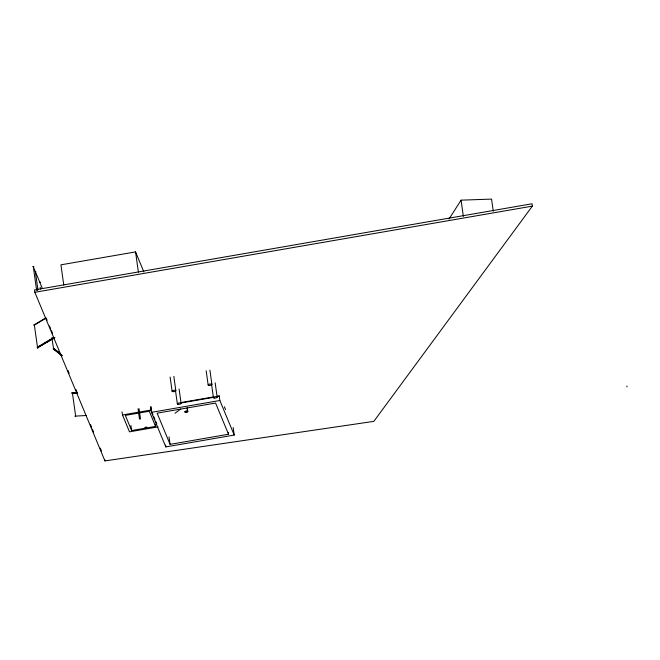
<?xml version="1.0" encoding="UTF-8"?>
<svg xmlns="http://www.w3.org/2000/svg" width="660" height="660" viewBox="0 0 660 660"><rect width="100%" height="100%" fill="white"/><g stroke="black" fill="none" stroke-linecap="round" stroke-linejoin="round"><path stroke-width="0.99" d="M77.311 392.98L71.651 392.972L72.402 392.898L75.644 416.08L74.902 416.155L86.509 415.486M72.336 393.245L77.377 392.832M449.039 219.021L461.076 200.161L491.56 199.097L493.267 211.249M39.493 282.265L40.235 282.142L39.724 282.348M139.458 418.844L140.448 418.671L139.458 418.844L138.047 408.82M532.348 206.126L373.824 421.369L104.924 460.903L34.848 292.289L34.518 289.938L532.01 203.775L532.348 206.126L34.848 292.289M72.394 393.203L77.36 392.898M36.325 290.078L37.051 290.053M45.928 317.815L33.99 324.992L34.642 325.149M175.007 413.242L180.658 409.018M34.114 325.24L45.589 318.4M53.872 337.375L37.471 347.152L34.369 325.083M54.599 337.945L37.521 347.671L53.955 337.507M37.521 347.671L54.871 337.342M53.774 349.033L53.196 349.049L53.633 348.711M37.975 289.905L35.31 271.59L35.83 271.631L35.318 271.837M62.048 355.963L53.336 348.793L54.029 348.612L60.332 353.57M53.386 349.14L54.079 348.959L61.957 355.162M143.855 271.895L135.548 251.905L60.926 264.833L63.772 285.087M213.04 396.99L181.78 402.402L181.954 402.823L213.221 397.411M217.074 396.289L219.095 395.942L219.268 396.363L217.255 396.709M122.059 411.972L122.48 414.967L151 410.025L152.947 414.711M151.445 412.343L219.854 400.496L234.217 435.064L165.808 446.911L151.445 412.343L150.785 407.641M144.812 427.399L146.842 427.045M155.603 426.401L149.292 411.229L125.317 415.379L131.629 430.551L155.603 426.401L155.323 424.405M158.004 426.888L129.492 431.83L122.48 414.967M228.533 434.239L215.572 403.046L157.121 413.168L170.082 444.361L228.533 434.239L228.269 432.358M72.377 392.865L77.344 392.601M72.303 393.005L77.278 392.741M34.064 324.885L34.666 324.976M37.471 347.317L38.115 347.754M59.969 353.661L53.567 348.752L51.876 337.681M53.336 348.793L61.999 355.608M224.383 406.741L225.555 409.555M153.722 416.584L154.894 419.397M155.669 421.27L156.841 424.083M35.31 271.59L33.305 266.755L36.275 287.9L37.282 290.326M35.434 271.78L42.405 288.552M46.324 318.351L47.116 320.248M49.475 325.933L50.655 328.779M51.447 330.668L52.627 333.514M67.98 370.458L69.16 373.296M75.85 389.4L77.038 392.246M90.42 424.454L91.6 427.292M92.392 429.19L93.572 432.028M100.262 448.132L101.442 450.978M626.876 386.034L627 386.917M461.076 200.161L463.353 216.373M233.161 427.54L234.217 435.064M219.186 395.794L219.854 400.496M215.152 382.775L217.157 397.031M209.896 370.128L211.901 384.384M211.571 384.442L213.427 397.683M206.167 370.78L208.172 385.036M187.225 407.36L187.795 411.419M187.168 408.408L187.597 411.452M179.091 389.02L181.087 403.285M173.836 376.373L175.832 390.637M175.502 390.687L177.358 403.928M170.099 377.025L172.103 391.281M169.026 436.846L170.082 444.361M165.544 445.03L165.808 446.911M135.548 251.905L138.402 272.167M150.925 406.494L151.272 408.961M150.579 407.03L151 410.025M139.045 408.647L140.448 418.671M130.927 425.56L131.629 430.551M104.701 459.335L104.924 460.903M40.178 287.166L40.458 289.121M33.025 266.574L33.751 266.516L33.025 266.574M37.24 347.837L37.958 347.779L37.24 347.837M214.162 398.029A1.897 0.668 -8 0 0 217.165 397.213A1.897 0.668 -8 0 0 214.558 396.833A1.897 0.668 -8 0 0 214.162 398.029M208.906 385.382A1.897 0.668 -8 0 0 211.91 384.565A1.897 0.668 -8 0 0 209.302 384.186A1.897 0.668 -8 0 0 208.906 385.382M178.093 404.283A1.897 0.668 -8 0 0 181.096 403.458A1.897 0.668 -8 0 0 178.489 403.078A1.897 0.668 -8 0 0 178.093 404.283M172.837 391.636A1.897 0.668 -8 0 0 175.84 390.811A1.897 0.668 -8 0 0 173.233 390.431A1.897 0.668 -8 0 0 172.837 391.636M185.402 412.219A1.518 0.536 -8 0 0 187.803 411.56A1.518 0.536 -8 0 0 185.716 411.254A1.518 0.536 -8 0 0 185.402 412.219M185.526 412.145A1.312 0.462 -8 0 0 187.597 411.576A1.312 0.462 -8 0 0 185.798 411.312A1.312 0.462 -8 0 0 185.526 412.145"/></g></svg>
